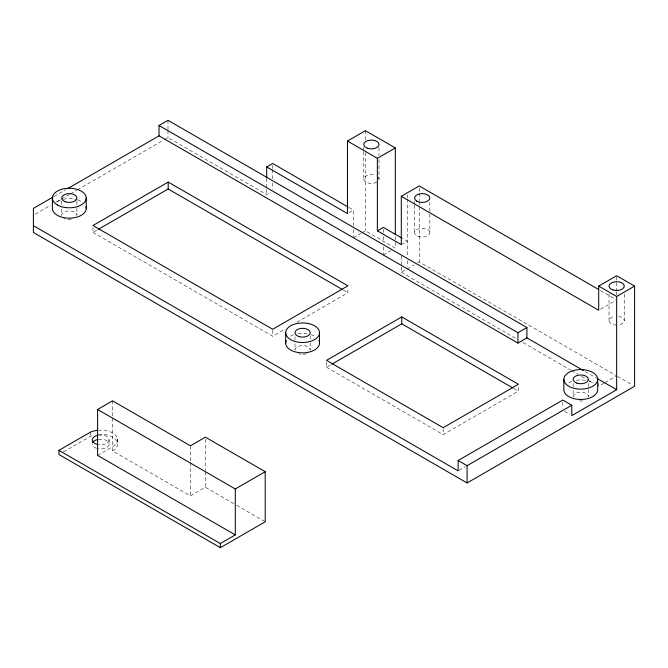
<?xml version="1.0" encoding="UTF-8"?>
<svg xmlns="http://www.w3.org/2000/svg" width="668" height="668" viewBox="0 0 668 668"><rect width="100%" height="100%" fill="white"/><g stroke="black" fill="none" stroke-linecap="round" stroke-linejoin="round"><path stroke-width="0.5" stroke-dasharray="3.34 2.5" d="M54.183 196.384L65.932 189.603M35.204 214.186L50.559 205.327M55.987 202.204L60.504 199.598M61.406 199.072L69.53 194.388M70.441 193.862L76.762 190.213M77.663 189.695L163.476 140.188M164.386 139.67L167.994 137.583L266.699 194.572L270.974 192.108M92.969 227.487L92.969 232.422L97.369 229.875M349.172 212.583L353.439 210.111L353.439 225.467M353.439 237.741L361.129 233.299M361.989 232.806L365.404 230.836L395.314 248.104L395.314 240.806M383.349 255.009L391.047 250.575M401.301 244.647L407.28 241.198L402.846 238.635M63.435 451.894L90.464 436.296A16.917 9.769 0 0 1 93.295 435.285M92.969 232.422L272.686 336.171L284.326 329.449M296.868 322.218L347.911 292.743L347.911 287.808M401.301 267.2L401.301 272.277L405.568 269.814M407.28 268.828L414.118 264.879M417.533 262.908L419.245 261.923L615.754 375.374M97.603 455.409L114.069 445.915A16.917 9.769 0 0 0 114.17 434.016L111.063 432.204A16.917 9.769 0 0 0 98.572 430.234M326.518 362.323L326.518 367.258L331.896 364.16M112.558 418.193L112.558 450.917L190.43 495.881L205.385 487.239L235.746 504.766M600.499 309.234L615.754 300.425M326.518 367.258L443.176 434.609L518.401 391.172L518.401 386.238M604.089 383.148L598.703 386.254L598.703 381.319M604.991 382.63L615.754 376.41M459.033 470.347L465.345 466.698M112.558 450.917L114.069 450.057A16.917 9.769 0 0 0 114.17 438.158L111.063 436.354A16.917 9.769 0 0 0 98.572 434.384M600.432 290.538L615.754 299.389M348.955 207.523L353.439 210.111M617.549 376.41L632.805 385.219M585.251 371.575L596.015 377.796M401.301 272.277L516.681 338.893M522.986 342.542L570.764 370.122M571.666 370.64L577.979 374.28M581.577 376.368L586.988 379.491M587.89 380.009L593.301 383.131M564.61 411.463L569.996 414.577M343.394 290.137L347.911 292.743M513.917 388.584L518.401 391.172M236.631 505.284L265.204 521.783M624.271 294.221L624.271 320.632A7.615 4.392 0 0 1 618.626 324.882M616.656 276.744L616.656 290.847M616.656 291.849L616.656 294.872M609.041 294.221L609.041 320.632M588.374 383.407L588.374 388.492M588.374 389.502L588.374 396.617A7.615 4.392 0 0 0 588.116 395.481L587.356 394.421A7.615 4.392 0 0 0 578.789 392.366A7.615 4.392 0 0 0 573.144 396.617L573.144 389.502M573.144 383.407L573.144 388.492M562.815 402.144L562.815 408.357M443.176 428.689L443.176 434.609M429.85 202.087L429.85 213.259M429.85 214.278L429.85 232.564A7.615 4.392 0 0 1 418.427 236.372A7.615 4.392 0 0 1 418.427 228.757A7.615 4.392 0 0 1 429.85 232.564M419.245 188.017L419.245 192.184M419.245 193.219L419.245 200.509M419.245 201.552L419.245 205.711M419.245 206.754L419.245 261.923M414.619 201.068L414.619 204.116M414.619 205.134L414.619 232.564M407.28 194.906L407.28 197.987M407.28 199.014L407.28 256.545M407.28 260.637L407.28 266.782M401.301 256.028L401.301 266.19M395.314 236.631L395.314 239.762M383.349 229.425L383.349 232.497M383.349 236.589L383.349 242.734M383.349 246.826L383.349 253.99M378.998 147.536L378.998 155.669M378.998 159.727L378.998 179.032M365.404 130.677L365.404 140.063M365.404 152.588L365.404 230.836M363.776 147.536L363.776 150.584M363.776 151.603L363.776 179.032M353.439 229.558L353.439 236.722M310.211 335.77L310.211 341.866M310.211 342.876L310.211 349.99A7.615 4.392 0 0 0 302.596 345.59A7.615 4.392 0 0 0 294.98 349.99L294.98 342.876M294.98 336.781L294.98 341.866M272.686 165.539L272.686 168.603M272.686 169.63L272.686 178.84M272.686 182.932L272.686 189.069M272.686 330.251L272.686 336.171M266.699 178.323L266.699 188.476M266.699 189.495L266.699 194.572M205.385 439.252L205.385 470.548M205.385 471.591L205.385 487.239M190.43 445.798L190.43 461.446M190.43 462.49L190.43 495.881M167.994 120.315L167.994 129.458M167.994 130.477L167.994 137.583M117.484 438.701L117.484 442.842M112.558 400.842L112.558 417.174M98.505 435.21A8.459 4.885 0 0 1 109.16 439.928L109.16 444.07A8.459 4.885 0 0 1 98.505 448.787M90.464 432.146L90.464 436.296M76.903 201.076L76.903 207.172M76.903 208.182L76.903 215.296A7.615 4.392 0 0 0 74.674 212.19L73.096 211.489A7.615 4.392 0 0 0 63.911 212.19L62.7 213.1A7.615 4.392 0 0 0 61.681 215.296L61.681 208.182M61.681 201.076L61.681 207.172M568.794 382.797A16.917 9.769 0 0 1 572.301 381.244M576.384 380.276A16.917 9.769 0 0 1 585.143 380.276M589.218 381.244A16.917 9.769 0 0 1 592.725 382.797M582.73 400.858A7.615 4.392 0 0 1 578.789 400.858M290.63 336.171A16.917 9.769 0 0 1 294.137 334.626M298.212 333.649A16.917 9.769 0 0 1 306.971 333.649M311.054 334.626A16.917 9.769 0 0 1 314.561 336.171M57.331 201.477A16.917 9.769 0 0 1 60.83 199.924M63.235 199.264A16.917 9.769 0 0 1 76.979 199.682M77.755 199.924A16.917 9.769 0 0 1 81.254 201.477M306.403 353.798A7.615 4.392 0 0 1 298.788 353.798M71.267 219.538A7.615 4.392 0 0 1 67.326 219.538M65.489 219.104A7.615 4.392 0 0 1 63.911 218.403M618.626 316.39A7.615 4.392 0 0 1 624.271 320.632M616.656 325.032A7.615 4.392 0 0 1 609.107 321.208A7.615 4.392 0 0 1 614.685 316.39M377.979 176.828A7.615 4.392 0 0 1 377.979 181.228M376.769 182.139A7.615 4.392 0 0 1 366.49 182.397A7.615 4.392 0 0 1 365.154 176.511A7.615 4.392 0 0 1 375.199 175.225M98.505 439.352A8.459 4.885 0 0 1 109.16 444.07M96.468 448.303A8.459 4.885 0 0 1 92.242 444.07M109.16 439.928A8.459 4.885 0 0 1 98.505 444.646"/><path stroke-width="1" d="M526.918 337.899L517.95 343.085L159.026 135.854L159.026 125.501L167.994 120.315L526.918 327.537L526.918 337.899L583.456 370.54M53.281 196.91L33.4 208.391L33.4 232.497L467.099 482.956L634.6 386.254L634.6 286.096L616.656 275.734L598.703 286.096L598.703 310.269L401.301 196.3L401.301 244.647L377.37 230.836L377.37 158.308L347.46 141.04L347.46 213.568L266.699 166.942L266.699 177.304M67.744 188.56L159.026 135.854M168.194 182.08L92.969 225.508L272.686 329.266L347.911 285.837L168.194 182.08L168.194 188.986L342.492 289.611M98.246 229.374L168.194 188.986M266.699 166.942L272.686 163.485L348.061 207.005M347.46 141.04L365.404 130.677L395.314 147.945L395.314 234.543M377.37 158.308L395.314 147.945M401.301 196.3L419.245 185.938L598.628 289.503M377.37 230.836L383.349 227.379L401.961 238.125M97.603 409.476L235.295 488.968L235.295 534.901L97.603 455.409L97.603 409.476L112.558 400.842L190.43 445.798L205.385 437.164L265.204 471.7L265.204 521.783L220.34 547.685L58.926 454.49L58.926 450.349L90.464 432.146A16.917 9.769 0 0 1 97.703 430.309M401.752 316.916L326.518 360.353L443.176 427.695L518.401 384.267L401.752 316.916L401.752 323.83L513.016 388.066M331.896 364.16L401.752 323.83M235.295 488.968L265.204 471.7M159.026 125.501L517.95 332.722L526.918 327.537M598.703 286.096L616.656 296.458L634.6 286.096M58.926 450.349L220.34 543.535L235.295 534.901M33.4 225.659L458.131 470.873L458.131 460.511L562.815 400.065L571.791 405.251L571.791 415.613L616.656 389.711L616.656 296.458M458.131 460.511L467.099 465.688L571.791 405.251M596.916 378.313L616.656 389.711M597.685 379.349A16.917 9.769 0 0 1 572.301 387.807A16.917 9.769 0 0 1 572.301 370.89A16.917 9.769 0 0 1 597.685 379.349L597.685 389.711A16.917 9.769 0 0 1 580.759 399.472A16.917 9.769 0 0 1 563.842 389.711L563.842 379.349M517.95 332.722L517.95 343.085M467.099 465.688L467.099 482.956M319.513 332.722A16.917 9.769 0 0 1 294.137 341.181A16.917 9.769 0 0 1 294.137 324.264A16.917 9.769 0 0 1 319.513 332.722L319.513 343.085M285.67 332.722L285.67 343.085M220.34 543.535L220.34 547.685M86.214 198.029L86.214 208.391M52.371 198.029L52.371 208.391A16.917 9.769 0 0 0 70.766 218.119A16.917 9.769 0 0 0 85.955 206.688M318.937 340.555A16.917 9.769 0 0 1 302.596 352.854A16.917 9.769 0 0 1 286.255 340.555M92.526 442.809A8.459 4.885 0 0 1 97.804 439.486M97.804 444.521A8.459 4.885 0 0 1 92.242 439.928A8.459 4.885 0 0 1 97.804 435.336M576.952 383.156A7.615 4.392 0 0 0 588.374 379.349A7.615 4.392 0 0 0 576.952 375.541A7.615 4.392 0 0 0 576.952 383.156M57.331 204.934A16.917 9.769 0 0 0 85.638 200.55A16.917 9.769 0 0 0 64.913 188.593A16.917 9.769 0 0 0 57.331 204.934M65.489 201.836A7.615 4.392 0 0 0 76.903 198.029A7.615 4.392 0 0 0 65.489 194.221A7.615 4.392 0 0 0 65.489 201.836M298.788 336.53A7.615 4.392 0 0 0 310.211 332.722A7.615 4.392 0 0 0 298.788 328.915A7.615 4.392 0 0 0 298.788 336.53M612.848 289.904A7.615 4.392 0 0 0 624.271 286.096A7.615 4.392 0 0 0 612.848 282.288A7.615 4.392 0 0 0 612.848 289.904M367.584 148.296A7.615 4.392 0 0 0 378.998 144.488A7.615 4.392 0 0 0 367.584 140.681A7.615 4.392 0 0 0 367.584 148.296M416.849 201.135A7.615 4.392 0 0 0 429.591 199.164A7.615 4.392 0 0 0 420.264 193.778A7.615 4.392 0 0 0 416.849 201.135"/></g></svg>
